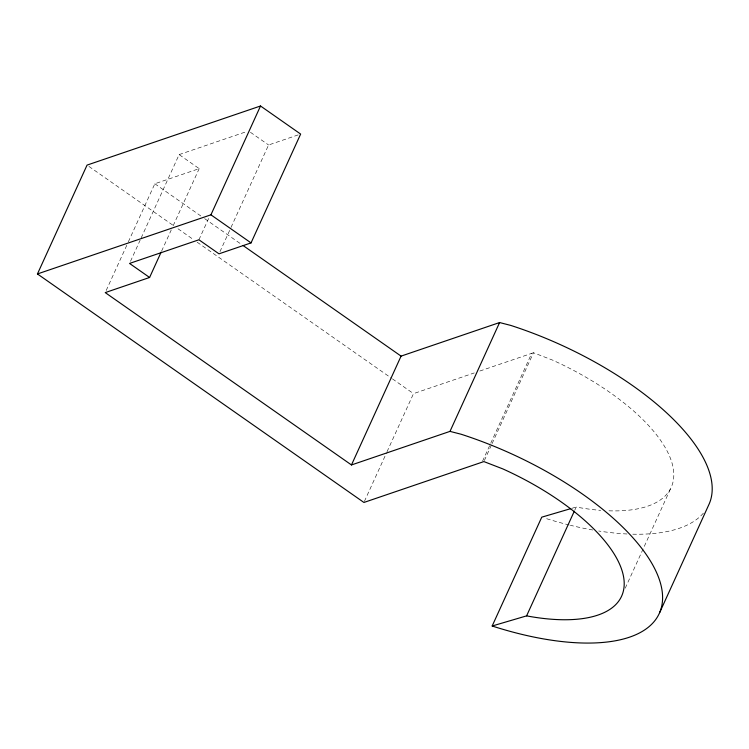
<?xml version="1.0" encoding="UTF-8"?>
<svg xmlns="http://www.w3.org/2000/svg" width="749" height="749" viewBox="0 0 749 749"><rect width="100%" height="100%" fill="white"/><g stroke="black" fill="none" stroke-linecap="round" stroke-linejoin="round"><path stroke-width="0.56" stroke-dasharray="3.75 2.81" d="M106.189 290.481L127.864 242.929M128.341 241.871L154.828 183.758L199.187 168.637L179.133 154.603L140.615 239.128M130.504 261.326L140.129 240.186M161.634 251.055L171.259 229.924M173.188 225.702L199.187 168.637M198.925 239.783L209.037 217.594M219.944 251.711L230.542 228.464M231.02 227.406L268.582 144.988L298.42 134.82M364.398 501.399L386.55 452.799M387.027 451.741L413.514 393.628L474.267 372.927M482.581 461.122L531.706 353.35L533.485 352.751L552.388 360.044A159.312 66.567 24.5 0 1 670.945 459.736A159.312 66.567 24.5 0 1 606.184 510.706M484.369 460.532L491.587 444.681M492.074 443.623L533.485 352.751M574.755 510.209L576.196 507.045A159.312 66.567 24.5 0 0 600.698 510.359M625.237 588.18L671.469 486.738M179.133 154.603L247.423 131.328M479.791 371.045L531.706 353.35M571.749 508.346L576.196 507.045M250.438 132.292L268.582 144.988M154.828 183.758L200.816 215.955M204.646 218.633L241.056 244.118M88.962 166.447L173.216 225.421M178 228.773L193.317 239.493M197.146 242.18L391.493 378.217M392.448 378.882L413.514 393.628M703.386 513.14A200.76 83.888 24.5 0 1 632.343 534.177M627.053 533.981A200.76 83.888 24.5 0 1 598.694 530.994M592.768 530.002A200.76 83.888 24.5 0 1 570.364 525.283M569.231 525.002A200.76 83.888 24.5 0 1 544.046 517.896"/><path stroke-width="1.12" d="M570.644 508.674L541.761 517.166L492.168 626.005L526.594 615.875A159.312 66.567 24.5 0 0 623.692 577.498A159.312 66.567 24.5 0 0 502.785 468.883L483.882 461.581L363.92 502.457L37.45 273.947L87.053 165.108L260.521 105.993L300.639 134.071L251.037 242.901L218.98 253.827L198.925 239.783L129.54 263.433L149.594 277.476L161.147 252.113M37.45 273.947L210.928 214.823L260.521 105.993M149.594 277.476L105.225 292.597L351.468 464.951L401.071 356.121L499.592 322.547L510.696 325.394A200.76 83.888 24.5 0 1 709.256 503.768L659.654 612.607M351.468 464.951L449.999 431.377L499.592 322.547M526.594 615.875L574.268 511.267M449.999 431.377L461.103 434.233A200.76 83.888 24.5 0 1 661.947 589.819A200.76 83.888 24.5 0 1 492.168 626.005M210.928 214.823L251.037 242.901M242.976 245.457L401.071 356.121"/></g></svg>
